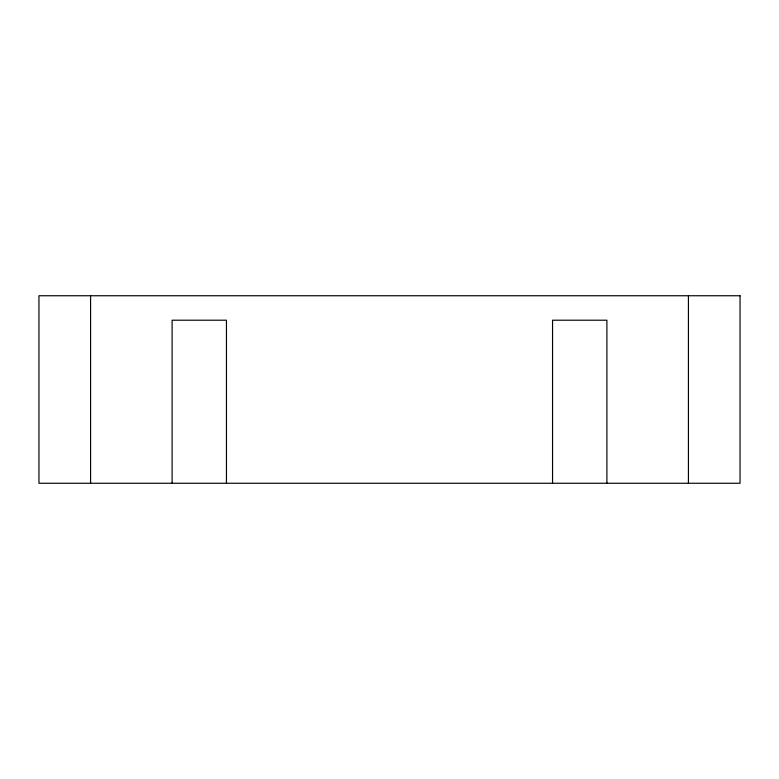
<?xml version="1.0" encoding="UTF-8"?>
<svg xmlns="http://www.w3.org/2000/svg" width="779" height="779" viewBox="0 0 779 779"><rect width="100%" height="100%" fill="white"/><g stroke="black" fill="none" stroke-linecap="round" stroke-linejoin="round"><path stroke-width="1.17" d="M688.422 295.747L688.422 483.253M606.899 483.253L606.899 320.208L552.545 320.208L552.545 483.253M226.455 483.253L226.455 320.208L172.101 320.208L172.101 483.253M90.578 295.747L90.578 483.253M740.05 295.747L38.95 295.747L38.95 483.253L740.05 483.253L740.05 295.747"/></g></svg>
